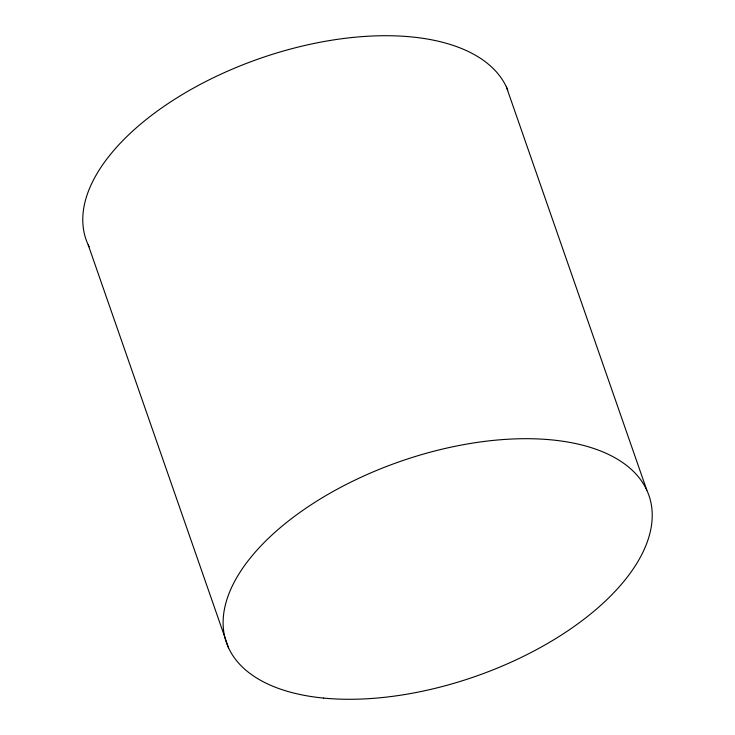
<?xml version="1.0" encoding="UTF-8"?>
<svg xmlns="http://www.w3.org/2000/svg" width="735" height="735" viewBox="0 0 735 735"><rect width="100%" height="100%" fill="white"/><g stroke="black" fill="none" stroke-linecap="round" stroke-linejoin="round"><path stroke-width="1.1" d="M506.47 87.153L646.8 490.126M88.2 244.874L228.53 647.847M89.128 246.776A223.716 113.879 -19.2 0 1 250.442 61.878A223.716 113.879 -19.2 0 1 507.766 90.175M323.712 698.094A223.716 113.879 -19.2 0 0 652.083 519.663A223.716 113.879 -19.2 0 0 337.2 489.207A223.716 113.879 -19.2 0 0 323.712 698.094"/></g></svg>
